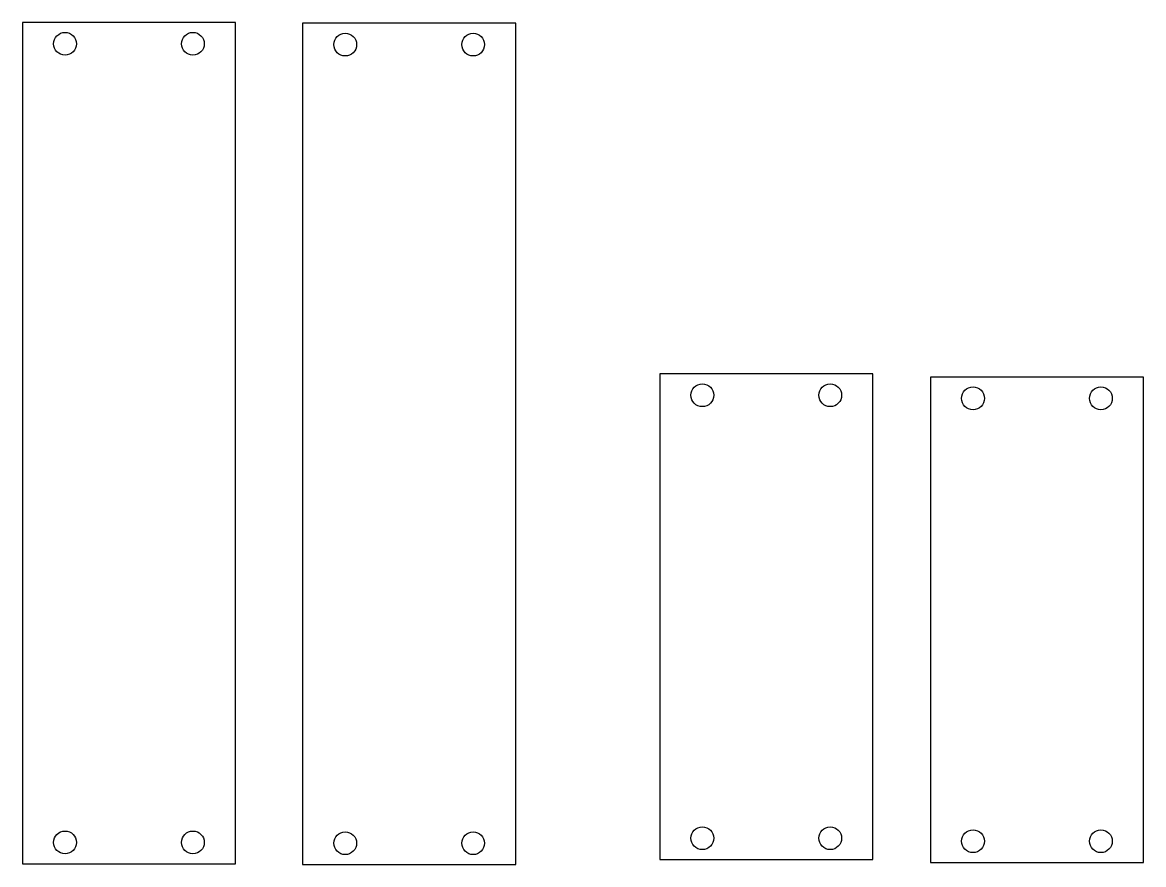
# Model space of a CAD drawing. Header units: millimetres. Extents: x 9 to 167, y 4 to 123.
import ezdxf

# ---------------------------------------------------------------- set-up
doc = ezdxf.new("R2010")
doc.units = ezdxf.units.MM

msp = doc.modelspace()

# ---------------------------------------------------------------- linework, layer by layer
for points in [[(9.05, 4.29), (39.05, 4.29), (39.05, 122.62), (9.05, 122.62)], [(48.48, 4.18), (78.48, 4.18), (78.48, 122.5), (48.48, 122.5)]]:
    msp.add_lwpolyline(points, close=True)
for points in [[(98.73, 73.18), (98.73, 4.88), (128.73, 4.88)], [(128.73, 4.88), (128.73, 73.18), (98.73, 73.18)], [(136.82, 72.75), (136.82, 4.46), (166.82, 4.46)], [(166.82, 4.46), (166.82, 72.75), (136.82, 72.75)]]:
    msp.add_lwpolyline(points)
for centre in [(15.05, 119.62), (33.05, 119.62), (54.48, 119.5), (72.48, 119.5), (104.73, 70.18), (122.73, 70.18), (142.82, 69.75), (160.82, 69.75), (104.73, 7.88), (122.73, 7.88), (15.05, 7.29), (33.05, 7.29), (54.48, 7.18), (72.48, 7.18), (142.82, 7.46), (160.82, 7.46)]:
    msp.add_circle(centre, 1.6)

doc.saveas('drawing.dxf')
